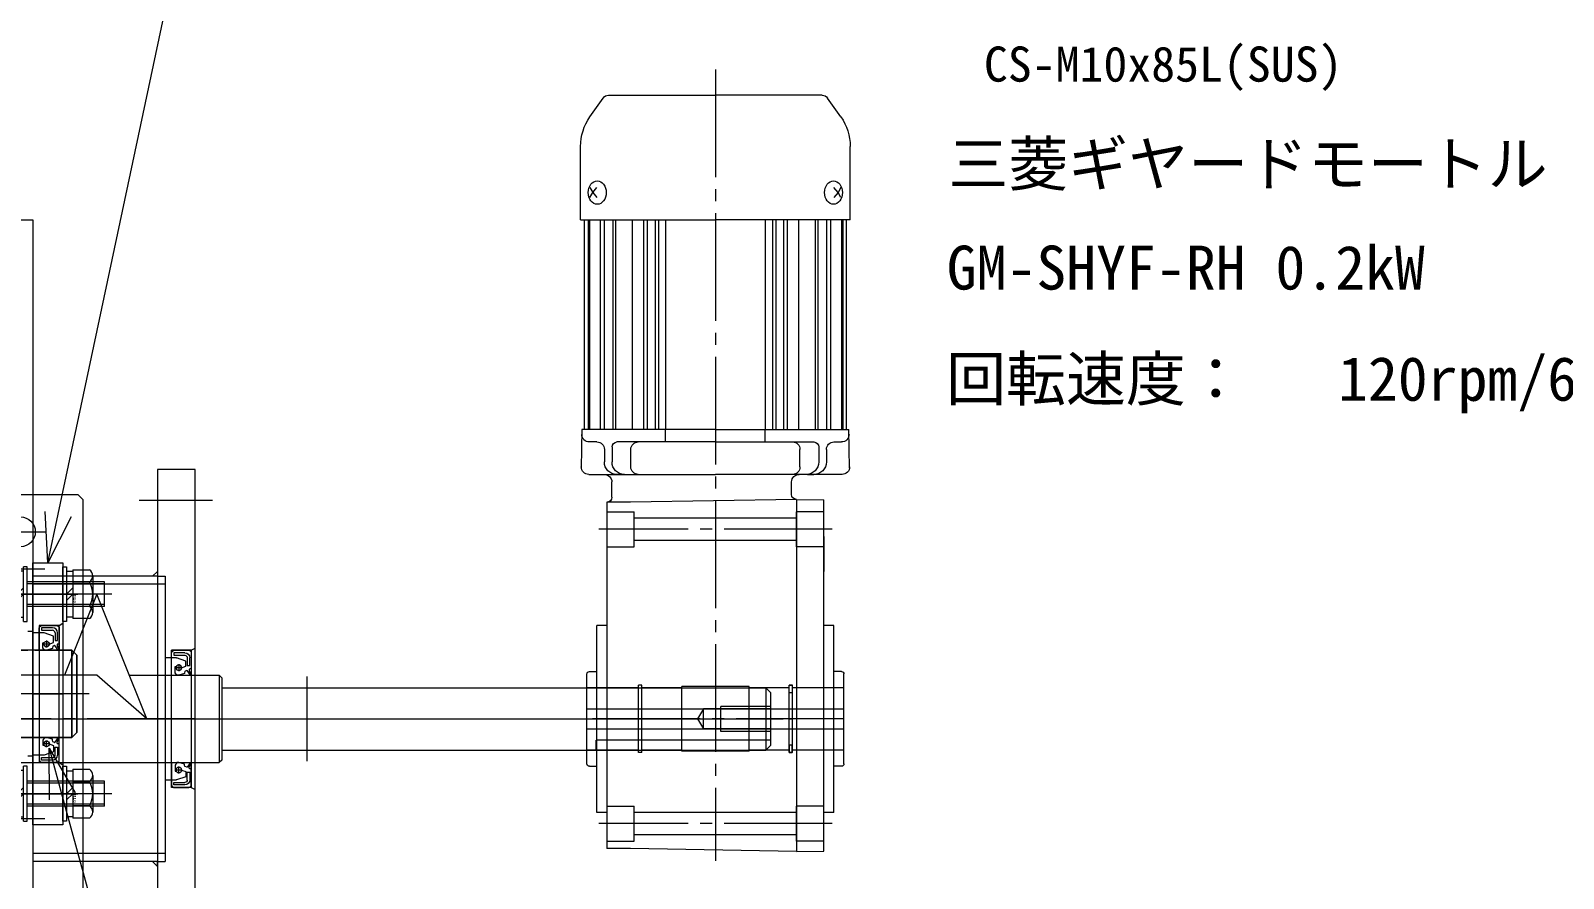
# Model space of a CAD drawing. Units: millimetres at full size. Extents: x -24503 to 24503, y -7436 to 7436.
# Drawn here: x -9040 to -8426, y 4296 to 4636 of the extents above; entities that cross this region are included whole.
import ezdxf
from ezdxf.enums import TextEntityAlignment as Align

# ---------------------------------------------------------------- set-up
doc = ezdxf.new("R2010")
doc.units = ezdxf.units.MM
doc.header["$LTSCALE"] = 4.8
doc.linetypes.add('CHAIN2', pattern=[12, 9, -1, 1, -1])
doc.linetypes.add('DOUBLE_CHAIN2', pattern=[12.8, 9, -1, 0.6, -0.6, 0.6, -1])
for name, color, linetype, lineweight in [('0-2_08_DIM', 3, 'Continuous', 9), ('0-3_06_PHANTOM', 7, 'DOUBLE_CHAIN2', 9), ('0-4_0', 2, 'Continuous', 9), ('0-6_05_CENTER', 2, 'CHAIN2', 9), ('0-7_04_HIDDEN', 7, 'Continuous', 9), ('0-8_10_DRAFT', 1, 'Continuous', 9)]:
    doc.layers.add(name, color=color, linetype=linetype, lineweight=lineweight)
doc.layers.add('0-9_07_TEXT', color=2, linetype='Continuous')
doc.styles.add('ＭＳ ゴシック', font='')
doc.styles.add('ＭＳ Ｐゴシック', font='')
doc.styles.get('ＭＳ ゴシック').set_extended_font_data('MS Gothic')
doc.styles.get('ＭＳ Ｐゴシック').set_extended_font_data('MS PGothic')

# ---------------------------------------------------------------- blocks, each defined once
blk = doc.blocks.new('A$C0973135B_1_1')
at = {"layer": '0-7_04_HIDDEN'}
for p, q in [((-330, 50), (-343, 17.5)), ((-310, 0), (-330, 50)), ((-330, 17.5), (-397, 17.5)), ((-310, 0), (-330, 17.5)), ((-317, 17.5), (-281, 17.5)), ((-281, 17.5), (-280, 16.5)), ((-281, 17.5), (-281, -17.5)), ((-280, 16.5), (-280, -16.5)), ((-280, 12.5), (-62, 12.5)), ((-60, 10.5), (-62, 12.5)), ((-62, 12.5), (-62, -12.5)), ((-60, -10.5), (-60, 10.5)), ((-87, 4), (-89.31, 0)), ((-89.31, 0), (-87, -4)), ((-60, 4), (-87, 4)), ((-87, -4), (-87, 4)), ((-60, 5), (-80, 5)), ((-80, -5), (-80, 5)), ((-60, -4), (-87, -4)), ((-60, -5), (-80, -5)), ((-60, -8.5), (-130, -8.5)), ((-130, -12.5), (-130, -8.5)), ((-62, -12.5), (-60, -10.5)), ((-370, -17.5), (-281, -17.5)), ((-280, -16.5), (-281, -17.5)), ((-280, -12.5), (-62, -12.5))]:
    blk.add_line(p, q, dxfattribs=at)
at = {"layer": '0-8_10_DRAFT'}
blk.add_line((-1205.58, 0), (-55, 0), dxfattribs=at)
blk = doc.blocks.new('RTWS25b_1_1')
at = {"layer": '0-4_0'}
for points in [[(0, 13.5), (-1.2, 13.5), (-1.2, 10.5), (0, 10.5)], [(0, -13.5), (-1.2, -13.5), (-1.2, -10.5), (0, -10.5)]]:
    blk.add_lwpolyline(points, close=True, dxfattribs=at)
at = {"layer": '0-8_10_DRAFT'}
blk.add_line((0, 0), (-1.2, 0), dxfattribs=at)
blk = doc.blocks.new('GM-SHYF-RH 0.2kW、1／30、200V、60Hzb_1_1')
at = {"layer": '0-4_0'}
for p, q in [((-200, 105.5), (-229.505, 105.5)), ((-200, 105.5), (-200, 51.5)), ((-100.493, 105.218), (-116, 104.948)), ((-116, 51.5), (-116, 105)), ((-241.321, 101.775), (-248.891, 96.473)), ((-213, 101.82), (-211, 100.644)), ((-211, 100.644), (-213, 98.991)), ((-116, 104), (-200, 104)), ((-200, 102.5), (-116, 102.5)), ((-200, 102), (-116, 102)), ((-111, 99), (-111, 102.034)), ((-98, 102.261), (-98, 85)), ((-98, 102.261), (-98, 51.5)), ((-37.5, 95), (-37.5, 99)), ((-19, 102), (-19, 99)), ((18, 103), (-18, 103)), ((19, 102), (19, 99)), ((-250, 94.344), (-250, 51.5)), ((-200, 97.633), (-116, 97.633)), ((-200, 96.005), (-116, 96.005)), ((-200, 92.542), (-116, 92.542)), ((-109, 92.93), (-103, 92.93)), ((-108, 96), (-103, 96)), ((-88.831, 93), (-95, 93)), ((-86.831, 95), (0, 95)), ((-86.831, 85.5), (-86.831, 95)), ((0, 95), (52.023, 95)), ((52.023, 85.5), (52.023, 95)), ((-200.158, 91.54), (-116, 91.54)), ((-111, 51.5), (-111, 90.93)), ((-98, 88.392), (-98, 91)), ((-200, 84.804), (-116, 84.804)), ((-200, 80.256), (-116, 80.256)), ((-101, 85.392), (-108, 85.392)), ((-87.991, 19), (-86.831, 85.5)), ((53.183, 19), (52.023, 85.5)), ((-200, 78.777), (-116, 78.777)), ((-200, 75.685), (-116, 75.685)), ((-200, 74.338), (-116, 74.338)), ((-200, 71.5), (-116, 71.5)), ((-111, 71.5), (-116, 71.5)), ((-250, 8.656), (-250, 51.5)), ((-200, -2.5), (-200, 51.5)), ((-116, 51.5), (-116, -2)), ((-111, 51.5), (-111, 12.07)), ((-98, 0.739), (-98, 51.5)), ((-200, 31.5), (-116, 31.5)), ((-111, 31.5), (-116, 31.5)), ((-200, 28.662), (-116, 28.662)), ((-200, 27.315), (-116, 27.315)), ((-200, 24.223), (-116, 24.223)), ((-200, 22.744), (-116, 22.744)), ((-89.992, 21), (-95, 21)), ((-87.992, 19), (53.192, 19)), ((-87.983, 19), (-87.791, 8)), ((-200, 18.196), (-116, 18.196)), ((-101, 17.608), (-108, 17.608)), ((-98, 14.608), (-98, 12)), ((-241.321, 1.225), (-248.891, 6.527)), ((-200.158, 11.46), (-116, 11.46)), ((-200, 10.458), (-116, 10.458)), ((-200, 6.995), (-116, 6.995)), ((-109, 10.07), (-103, 10.07)), ((-108, 7), (-103, 7)), ((-98, 0.739), (-98, 7)), ((-73.125, 8), (-59.09, 8)), ((-37.5, 4), (-37.5, 8)), ((37.5, 4), (37.5, 8)), ((-211, 2.356), (-213, 4.009)), ((-213, 1.18), (-211, 2.356)), ((-200, 5.367), (-116, 5.367)), ((-200, 1), (-116, 1)), ((-200, 0.5), (-116, 0.5)), ((-111, 4), (-111, 0.966)), ((37.5, 4), (-37.5, 4)), ((-19, 1), (-19, 4)), ((18, 0), (-18, 0)), ((19, 1), (19, 4)), ((-200, -2.5), (-229.505, -2.5)), ((-116, -1), (-200, -1)), ((-100.493, -2.218), (-116, -1.948))]:
    blk.add_line(p, q, dxfattribs=at)
for points in [[(-206.3, 98.827), (-206.39, 99.53), (-206.658, 100.206), (-207.092, 100.829), (-207.677, 101.375), (-208.389, 101.823), (-209.201, 102.156), (-210.083, 102.361), (-211, 102.431), (-211.917, 102.361), (-212.799, 102.156), (-213.611, 101.823), (-214.323, 101.375), (-214.908, 100.829), (-215.342, 100.206), (-215.61, 99.53), (-215.7, 98.827), (-215.61, 98.124), (-215.342, 97.448), (-214.908, 96.825), (-214.323, 96.279), (-213.611, 95.831), (-212.799, 95.498), (-211.917, 95.293), (-211, 95.224), (-210.083, 95.293), (-209.201, 95.498), (-208.389, 95.831), (-207.677, 96.279), (-207.092, 96.825), (-206.658, 97.448), (-206.39, 98.124)], [(-206.3, 4.173), (-206.39, 4.876), (-206.658, 5.552), (-207.092, 6.175), (-207.677, 6.721), (-208.389, 7.169), (-209.201, 7.502), (-210.083, 7.707), (-211, 7.776), (-211.917, 7.707), (-212.799, 7.502), (-213.611, 7.169), (-214.323, 6.721), (-214.908, 6.175), (-215.342, 5.552), (-215.61, 4.876), (-215.7, 4.173), (-215.61, 3.47), (-215.342, 2.794), (-214.908, 2.171), (-214.323, 1.625), (-213.611, 1.177), (-212.799, 0.844), (-211.917, 0.639), (-211, 0.569), (-210.083, 0.639), (-209.201, 0.844), (-208.389, 1.177), (-207.677, 1.625), (-207.092, 2.171), (-206.658, 2.794), (-206.39, 3.47)]]:
    blk.add_lwpolyline(points, close=True, dxfattribs=at)
for points in [[(-209, 101.82), (-211, 100.644), (-209, 98.991)], [(37.5, 95), (37.5, 99), (-37.5, 99)], [(53.192, 19), (53, 8), (-87.791, 8)], [(-209, 1.18), (-211, 2.356), (-209, 4.009)]]:
    blk.add_lwpolyline(points, dxfattribs=at)
for centre, radius, start, end in [((-229.505, 84.9), 20.6, 90, 125), ((-114, 102.034), 3, 0, 91), ((-101, 102.261), 3, 0, 91), ((-101, 102.261), 3, 0, 91), ((-108, 99), 3, 180, 270), ((-18, 102), 1, 90, 180), ((18, 102), 1, 0, 90), ((-247.4, 94.344), 2.6, 125, 180), ((-109, 90.93), 2, 90, 180), ((-103, 91), 5, 0, 90), ((-103, 87.93), 5, 0, 90), ((-95, 96), 3, 180, 270), ((-88.831, 95), 2, 270, 0), ((-108, 82.392), 3, 90, 180), ((-101, 82.392), 3, 0, 90), ((-108, 20.608), 3, 180, 270), ((-101, 20.608), 3, 270, 0), ((-95, 18), 3, 90, 180), ((-89.992, 19), 2, 0, 90), ((-103, 15.07), 5, 270, 0), ((-247.4, 8.656), 2.6, 180, 235), ((-109, 12.07), 2, 180, 270), ((-108, 4), 3, 90, 180), ((-103, 12), 5, 270, 0), ((-229.505, 18.1), 20.6, 235, 270), ((-114, 0.966), 3, 269, 0), ((-101, 0.739), 3, 269, 0), ((-101, 0.739), 3, 269, 0), ((-18, 1), 1, 180, 270), ((18, 1), 1, 270, 0)]:
    blk.add_arc(centre, radius, start, end, dxfattribs=at)
at = {"layer": '0-6_05_CENTER'}
for p, q in [((0, 0), (0, 103)), ((-76, 4.75), (-76, 98.25)), ((42, 4.75), (42, 98.25)), ((-260.386, 51.5), (56.966, 51.5))]:
    blk.add_line(p, q, dxfattribs=at)
at = {"layer": '0-7_04_HIDDEN', "color": 2}
for p, q in [((-12.5, 82.35), (-12.5, 103)), ((-4, 103), (-4, 0)), ((4, 103), (4, 0)), ((12.5, 82.35), (12.5, 103)), ((-83, 95), (-83, 84)), ((-69, 95), (-69, 84)), ((35, 95), (35, 84)), ((49, 95), (49, 84)), ((-69, 84), (-83, 84)), ((-80.5, 19), (-80.5, 84)), ((-71.5, 19), (-71.5, 84)), ((-13.5, 81), (-13.5, 82.35)), ((13.5, 82.35), (-13.5, 82.35)), ((13.5, 81), (-13.5, 81)), ((-12.5, 65), (-12.5, 81)), ((12.5, 65), (12.5, 81)), ((13.5, 81), (13.5, 82.35)), ((49, 84), (35, 84)), ((37.5, 19), (37.5, 84)), ((46.5, 19), (46.5, 84)), ((13, 65), (-13, 65)), ((-13, 38), (-13, 65)), ((13, 38), (13, 65)), ((13, 38), (-13, 38)), ((-12.5, 22), (-12.5, 38)), ((12.5, 22), (12.5, 38)), ((-83, 8), (-83, 19)), ((-69, 19), (-83, 19)), ((-69, 8), (-69, 19)), ((-13.5, 20.65), (-13.5, 22)), ((13.5, 22), (-13.5, 22)), ((13.5, 20.65), (-13.5, 20.65)), ((-12.5, 0), (-12.5, 20.65)), ((12.5, 0), (12.5, 20.65)), ((13.5, 20.65), (13.5, 22)), ((35, 8), (35, 19)), ((49, 19), (35, 19)), ((49, 8), (49, 19))]:
    blk.add_line(p, q, dxfattribs=at)
blk = doc.blocks.new('A$C67D316AB_1_1')
at = {"layer": '0-7_04_HIDDEN', "xscale": -1, "rotation": 90}
blk.add_blockref('GM-SHYF-RH 0.2kW、1／30、200V、60Hzb_1_1', (260, 0), dxfattribs=at)
at = {"layer": '0-7_04_HIDDEN', "rotation": 180}
blk.add_blockref('RTWS25b_1_1', (238, 0), dxfattribs=at)
blk = doc.blocks.new('A$C4F32109C_1_1_1')
at = {"layer": '0-6_05_CENTER'}
blk.add_line((-540, 0), (5, 0), dxfattribs=at)
at = {"layer": '0-7_04_HIDDEN'}
for p, q in [((-533, 17.5), (-533, -17.5)), ((-464, 17.5), (-458, 17.5)), ((-320, 17.5), (-458, 17.5)), ((-401.6, 17.5), (-458, 17.5)), ((-320, 17.5), (-314, 17.5)), ((-176, 17.5), (-314, 17.5)), ((-176, 17.5), (-170, 17.5)), ((-170, 17.5), (-176, 17.5)), ((-104, 17.5), (-170, 17.5)), ((-104, 17.5), (-104, -17.5)), ((-102.25, 16.5), (-104, 16.5)), ((-2, -17.5), (-2, 17.5)), ((-468, 10), (-468, -10)), ((-468, 10), (-310, 10)), ((-458, 10), (-464, 10)), ((-320, 10), (-314, 10)), ((-314, 10), (-176, 10)), ((-310, 10), (-310, -10)), ((-176, 10), (-170, 10)), ((-170, 10), (-176, 10)), ((-65, 5), (0, 5)), ((-29, 4.75), (-31.742, 0)), ((-31.742, 0), (-29, -4.75)), ((-24, 6), (0, 6)), ((-24, -6), (-24, 6)), ((-65, -5), (0, -5)), ((-29, -4.75), (0, -4.75)), ((-24, -6), (0, -6)), ((-468, -10), (-310, -10)), ((-458, -10), (-464, -10)), ((-320, -10), (-314, -10)), ((-314, -10), (-176, -10)), ((-176, -10), (-170, -10)), ((-170, -10), (-176, -10)), ((-464, -17.5), (-458, -17.5)), ((-458, -17.5), (-401.6, -17.5)), ((-458, -17.5), (-320, -17.5)), ((-320, -17.5), (-314, -17.5)), ((-314, -17.5), (-176, -17.5)), ((-170, -17.5), (-104, -17.5)), ((-102.25, -16.5), (-104, -16.5))]:
    blk.add_line(p, q, dxfattribs=at)
for points in [[(-464, 24.746), (-464, -25.254), (-458, -25.254), (-458, 24.746)], [(-320, 24.746), (-320, -25.254), (-314, -25.254), (-314, 24.746)], [(-176, 25), (-176, -25), (-170, -25), (-170, 25)], [(-102.25, -17.5), (-2, -17.5), (0, -15.5), (0, 15.5), (-2, 17.5), (-102.25, 17.5)]]:
    blk.add_lwpolyline(points, close=True, dxfattribs=at)
at = {"layer": '0-7_04_HIDDEN', "color": 3}
for points in [[(-464, 17.5), (-466, 17.5), (-464, 19.5)], [(-458, 17.5), (-456, 17.5), (-458, 19.5)], [(-320, 17.5), (-322, 17.5), (-320, 19.5)], [(-314, 17.5), (-312, 17.5), (-314, 19.5)], [(-176, 17.5), (-178, 17.5), (-176, 19.5)], [(-170, 17.5), (-168, 17.5), (-170, 19.5)], [(-464, 10), (-466, 10), (-464, 12)], [(-458, 10), (-456, 10), (-458, 12)], [(-320, 10), (-322, 10), (-320, 12)], [(-314, 10), (-312, 10), (-314, 12)], [(-176, 10), (-178, 10), (-176, 12)], [(-170, 10), (-168, 10), (-170, 12)], [(-464, -10), (-466, -10), (-464, -12)], [(-458, -10), (-456, -10), (-458, -12)], [(-320, -10), (-322, -10), (-320, -12)], [(-314, -10), (-312, -10), (-314, -12)], [(-176, -10), (-178, -10), (-176, -12)], [(-170, -10), (-168, -10), (-170, -12)], [(-464, -17.5), (-466, -17.5), (-464, -19.5)], [(-458, -17.5), (-456, -17.5), (-458, -19.5)], [(-320, -17.5), (-322, -17.5), (-320, -19.5)], [(-314, -17.5), (-312, -17.5), (-314, -19.5)], [(-176, -17.5), (-178, -17.5), (-176, -19.5)], [(-170, -17.5), (-168, -17.5), (-170, -19.5)]]:
    blk.add_lwpolyline(points, close=True, dxfattribs=at)
at = {"layer": '0-7_04_HIDDEN'}
for points in [[(-464, 17.5), (-533, 17.5), (-535, 15.5), (-535, -15.5), (-533, -17.5), (-464, -17.5)], [(-468, 10), (-469, 9), (-469, -9), (-468, -10)], [(-324, 10), (-325, 9), (-325, -9), (-324, -10)], [(-320, 10), (-324, 10), (-324, -10), (-320, -10)], [(-310, 10), (-309, 9), (-309, -9), (-310, -10)], [(-170, 10), (-166, 10), (-166, -10), (-170, -10)], [(-166, 10), (-165, 9), (-165, -9), (-166, -10)], [(-29, -4.75), (-29, 4.75), (0, 4.75)], [(-176, -17.5), (-170, -17.5), (-176, -17.5)]]:
    blk.add_lwpolyline(points, dxfattribs=at)
blk.add_arc((-65, 0), 5, 90, 270, dxfattribs=at)
blk = doc.blocks.new('AE2081E0a_1_1_1')
at = {"layer": '0-7_04_HIDDEN', "color": 2}
for p, q in [((0, 26.938), (0, 20.1)), ((0.979, 27.489), (0.055, 27.028)), ((0.979, 27.489), (0.055, 27.028)), ((6.969, 27.5), (1.024, 27.5)), ((6.969, 27.5), (1.024, 27.5)), ((7.05, 25.5), (2.607, 25.5)), ((0.1, 20), (0.553, 20)), ((1.767, 19.416), (2.459, 19.135)), ((2.173, 20.743), (2.173, 23.095)), ((3.9, 20), (2.236, 20.65)), ((2.24, 23.189), (5.984, 24.494)), ((3.625, 20), (6.375, 20)), ((5, 21.375), (5, 18.625)), ((6.4, 20.52), (5.97, 20.52)), ((6.017, 24.5), (7.9, 24.5)), ((6.5, 18.545), (6.5, 20.42)), ((0, -26.938), (0, -20.1)), ((0.1, -20), (0.553, -20)), ((1.767, -19.416), (2.459, -19.135)), ((2.173, -20.743), (2.173, -23.095)), ((3.9, -20), (2.236, -20.65)), ((2.24, -23.189), (5.984, -24.494)), ((3.625, -20), (6.375, -20)), ((5, -21.375), (5, -18.625)), ((6.4, -20.52), (5.97, -20.52)), ((6.017, -24.5), (7.9, -24.5)), ((6.5, -18.545), (6.5, -20.42)), ((0.979, -27.489), (0.055, -27.028)), ((0.979, -27.489), (0.055, -27.028)), ((6.969, -27.5), (1.024, -27.5)), ((6.969, -27.5), (1.024, -27.5)), ((7.05, -25.5), (2.607, -25.5))]:
    blk.add_line(p, q, dxfattribs=at)
for points in [[(0, 26.938), (0, 20.1), (0, 17.5)], [(2.607, 26.5), (7.05, 26.5), (7.05, 25.5)], [(7.76, 27), (7.724, 27), (7.026, 27.482)], [(7.76, 27), (7.724, 27), (7.026, 27.482)], [(8, 24.6), (8, 26.5), (7.86, 26.715), (7.86, 26.9)], [(8, 17.5), (8, 24.6), (8, 26.5), (7.86, 26.715), (7.86, 26.9)], [(0.803, 19.75), (0.803, 19.171), (0, 17.775), (0.292, 17.5), (1.649, 19.382)], [(1.607, 24.5), (1.607, 21.385), (0.607, 21.385), (0.607, 24.5)], [(2.549, 19.03), (2.673, 18.491), (2.673, 18.162)], [(2.673, 18.162), (5, 17.5), (5.837, 17.5), (6.484, 18.49)], [(0.803, -19.75), (0.803, -19.171), (0, -17.775), (0.292, -17.5), (1.649, -19.382)], [(0, -26.938), (0, -20.1), (0, -17.5)], [(2.549, -19.03), (2.673, -18.491), (2.673, -18.162)], [(2.673, -18.162), (5, -17.5), (5.837, -17.5), (6.484, -18.49)], [(8, -17.5), (8, -24.6), (8, -26.5), (7.86, -26.715), (7.86, -26.9)], [(1.607, -24.5), (1.607, -21.385), (0.607, -21.385), (0.607, -24.5)], [(2.607, -26.5), (7.05, -26.5), (7.05, -25.5)], [(7.76, -27), (7.724, -27), (7.026, -27.482)], [(7.76, -27), (7.724, -27), (7.026, -27.482)], [(8, -24.6), (8, -26.5), (7.86, -26.715), (7.86, -26.9)]]:
    blk.add_lwpolyline(points, dxfattribs=at)
for centre in [(5, 20), (5, -20)]:
    blk.add_circle(centre, 1.1, dxfattribs=at)
for centre, radius, start, end in [((0.1, 26.938), 0.1, 116.56505, 180), ((0.1, 26.938), 0.1, 116.56505, 180), ((2.607, 24.5), 2, 90, 180), ((1.024, 27.4), 0.1, 90, 116.56505), ((1.024, 27.4), 0.1, 90, 116.56505), ((2.607, 24.5), 1, 90, 180), ((6.969, 27.4), 0.1, 55.38044, 90), ((6.969, 27.4), 0.1, 55.38044, 90), ((7.76, 26.9), 0.1, 0, 90), ((7.76, 26.9), 0.1, 0, 90), ((7.9, 24.6), 0.1, 270, 0), ((0.1, 20.1), 0.1, 180, 270), ((0.553, 19.75), 0.25, 360, 90), ((1.73, 19.323), 0.1, 67.88461, 144.21845), ((2.273, 23.095), 0.1, 109.21481, 180), ((2.273, 20.743), 0.1, 180, 248.66025), ((2.402, 18.996), 0.15, 12.98752, 67.88461), ((5, 20), 1.1, 180, 28.18847), ((6.017, 24.4), 0.1, 90, 109.21481), ((6.4, 20.42), 0.1, 360, 90), ((6.4, 18.545), 0.1, 326.87019, 0), ((0.1, -20.1), 0.1, 90, 180), ((0.553, -19.75), 0.25, 270, 0), ((2.607, -24.5), 2, 180, 270), ((2.607, -24.5), 1, 180, 270), ((1.73, -19.323), 0.1, 215.78155, 292.11539), ((2.273, -20.743), 0.1, 111.33975, 180), ((2.273, -23.095), 0.1, 180, 250.78519), ((2.402, -18.996), 0.15, 292.11539, 347.01248), ((5, -20), 1.1, 331.81153, 180), ((6.017, -24.4), 0.1, 250.78519, 270), ((6.4, -20.42), 0.1, 270, 0), ((6.4, -18.545), 0.1, 360, 33.12981), ((7.9, -24.6), 0.1, 360, 90), ((0.1, -26.938), 0.1, 180, 243.43495), ((0.1, -26.938), 0.1, 180, 243.43495), ((1.024, -27.4), 0.1, 243.43495, 270), ((1.024, -27.4), 0.1, 243.43495, 270), ((6.969, -27.4), 0.1, 270, 304.61956), ((6.969, -27.4), 0.1, 270, 304.61956), ((7.76, -26.9), 0.1, 270, 360), ((7.76, -26.9), 0.1, 270, 0)]:
    blk.add_arc(centre, radius, start, end, dxfattribs=at)
at = {"layer": '0-8_10_DRAFT'}
for p, q in [((8, 17.5), (0, 17.5)), ((0, 0), (8, 0)), ((8, -17.5), (0, -17.5))]:
    blk.add_line(p, q, dxfattribs=at)
blk = doc.blocks.new('A$C1A3C2C0C_1_1_1_1_1')
at = {"layer": '0-7_04_HIDDEN', "linetype": 'CHAIN2'}
blk.add_line((0, -34), (0, 14), dxfattribs=at)
at = {"layer": '0-7_04_HIDDEN'}
for p, q in [((-9.815, 11), (9.815, 11)), ((-9.815, 4), (-9.815, 11)), ((-4.908, 4), (-4.908, 11)), ((4.907, 4), (4.907, 11)), ((9.815, 4), (9.815, 11)), ((-11, 1.5), (11, 1.5)), ((-11, 1.5), (-11, 0)), ((-11, 0), (11, 0)), ((9.815, 4), (-9.815, 4)), ((-9.25, 4), (-9.25, 1.5)), ((-5, -31), (-5, 0)), ((-4.188, -31), (-4.188, 0)), ((0, 1.5), (-2.5, 4)), ((0, 4), (2.5, 1.5)), ((4.188, -31), (4.188, 0)), ((5, -31), (5, 0)), ((9.25, 1.5), (9.25, 4)), ((11, 0), (11, 1.5)), ((-5, -31), (5, -31))]:
    blk.add_line(p, q, dxfattribs=at)
at = {"layer": '0-8_10_DRAFT', "style": 'ＭＳ ゴシック', "width": 1.8}
blk.add_text('BT-M10x35L,SW,PW', height=0.2199, dxfattribs=at).set_placement((5.1, 10.658), align=Align.BOTTOM_LEFT)
blk = doc.blocks.new('M10Nza_1_1_1_1_1')
at = {"layer": '0-7_04_HIDDEN'}
for p, q in [((-9.8, 4), (-9.8, 10.687)), ((-7.35, 12), (7.35, 12)), ((-4.9, 4), (-4.9, 10.687)), ((4.9, 10.687), (4.9, 4)), ((9.8, 10.687), (9.8, 4)), ((-9.8, 4), (9.8, 4)), ((-9.2, 1.5), (-9.2, 4)), ((0, 1.5), (-2.5, 4)), ((0, 4), (2.5, 1.5)), ((9.2, 4), (9.2, 1.5))]:
    blk.add_line(p, q, dxfattribs=at)
at = {"layer": '0-7_04_HIDDEN', "linetype": 'CHAIN2'}
blk.add_line((0, 12), (0, 0), dxfattribs=at)
at = {"layer": '0-7_04_HIDDEN'}
blk.add_lwpolyline([(-11, 1.5), (11, 1.5), (11, 0), (-11, 0)], close=True, dxfattribs=at)
for centre, radius, start, end in [((-7.35, 9.058), 2.942, 33.626, 146.374), ((0, 2.2), 9.8, 60, 120), ((7.35, 9.058), 2.942, 33.626, 146.374)]:
    blk.add_arc(centre, radius, start, end, dxfattribs=at)
at = {"layer": '0-8_10_DRAFT', "style": 'ＭＳ ゴシック', "width": 1.8}
blk.add_text('M10', height=0.9164, dxfattribs=at).set_placement((0.256, 4.117), align=Align.BOTTOM_LEFT)
blk = doc.blocks.new('A$C31470147_1_1_1')
at = {"layer": '0-6_05_CENTER'}
for p, q in [((18, 40), (-6, 40)), ((18, -40), (-6, -40))]:
    blk.add_line(p, q, dxfattribs=at)
at = {"layer": '0-7_04_HIDDEN'}
for p, q in [((1.5, 27.5), (0, 28.366)), ((1.5, 27.5), (9.5, 27.5)), ((9.5, 24.5), (12, 24.5)), ((9.5, -24.5), (12, -24.5)), ((1.5, -27.5), (0, -28.366))]:
    blk.add_line(p, q, dxfattribs=at)
blk.add_lwpolyline([(0, 52.5), (12, 52.5), (12, -52.5), (0, -52.5)], close=True, dxfattribs=at)
blk.add_lwpolyline([(1.5, -27.5), (9.5, -27.5), (9.5, 27.5)], dxfattribs=at)
at = {"layer": '0-8_10_DRAFT'}
for p, q in [((1.5, 27.5), (1.5, -27.5)), ((12, 0), (0, 0))]:
    blk.add_line(p, q, dxfattribs=at)
blk = doc.blocks.new('A$C115E53E3_1_1_1')
at = {"layer": '0-3_06_PHANTOM'}
for p, q in [((-176, 90), (-314.5, 90)), ((-176, 70), (-314.5, 70)), ((-533, 17.5), (-533, -17.5)), ((-320, 17.5), (-458.5, 17.5)), ((-175.5, 17.5), (-314, 17.5)), ((-104, 17.5), (-169.5, 17.5)), ((-104, 17.5), (-104, -17.5)), ((-102.25, 16.5), (-104, 16.5)), ((-102.25, 17.5), (-102.25, -17.5)), ((-2, -17.5), (-2, 17.5)), ((-458.5, -17.5), (-320, -17.5)), ((-314, -17.5), (-175.5, -17.5)), ((-169.5, -17.5), (-104, -17.5)), ((-102.25, -16.5), (-104, -16.5)), ((-458, -70), (-319.5, -70)), ((-458, -90), (-319.5, -90)), ((-310, -90), (-313.5, -90))]:
    blk.add_line(p, q, dxfattribs=at)
for points in [[(-314, -100.254), (-314, 99.746), (-320, 99.746), (-320, -100.254)], [(-176, 100), (-176, -25.106), (-170, -25.106), (-170, 100)], [(-458, -100), (-458, 25.106), (-464, 25.106), (-464, -100)]]:
    blk.add_lwpolyline(points, close=True, dxfattribs=at)
for points in [[(-324, 70), (-325, 71), (-325, 89), (-324, 90)], [(-320.5, 70), (-324, 70), (-324, 90), (-320.5, 90)], [(-170, 70), (-166, 70), (-166, 90), (-170, 90)], [(-166, 70), (-165, 71), (-165, 89), (-166, 90)], [(-464.5, 17.5), (-533, 17.5), (-535, 15.5), (-535, -15.5), (-533, -17.5), (-464.5, -17.5)], [(-102.25, -17.5), (-2, -17.5), (0, -15.5), (0, 15.5), (-2, 17.5), (-102.25, 17.5)], [(-468, -70), (-469, -71), (-469, -89), (-468, -90)], [(-464, -70), (-468, -70), (-468, -90), (-464, -90)], [(-313.5, -70), (-310, -70), (-310, -90)], [(-310, -70), (-309, -71), (-309, -89), (-310, -90)]]:
    blk.add_lwpolyline(points, dxfattribs=at)
at = {"layer": '0-3_06_PHANTOM', "color": 3}
for points in [[(-320, 90), (-322, 90), (-320, 92)], [(-314, 90), (-312, 90), (-314, 92)], [(-176, 90), (-178, 90), (-176, 92)], [(-170, 90), (-168, 90), (-170, 92)], [(-320, 70), (-322, 70), (-320, 68)], [(-314, 70), (-312, 70), (-314, 68)], [(-176, 70), (-178, 70), (-176, 68)], [(-170, 70), (-168, 70), (-170, 68)], [(-464, 17.5), (-466, 17.5), (-464, 19.5)], [(-458, 17.5), (-456, 17.5), (-458, 19.5)], [(-320, 17.5), (-322, 17.5), (-320, 19.5)], [(-314, 17.5), (-312, 17.5), (-314, 19.5)], [(-176, 17.5), (-178, 17.5), (-176, 19.5)], [(-170, 17.5), (-168, 17.5), (-170, 19.5)], [(-464, -17.5), (-466, -17.5), (-464, -19.5)], [(-458, -17.5), (-456, -17.5), (-458, -19.5)], [(-320, -17.5), (-322, -17.5), (-320, -19.5)], [(-314, -17.5), (-312, -17.5), (-314, -19.5)], [(-176, -17.5), (-178, -17.5), (-176, -19.5)], [(-170, -17.5), (-168, -17.5), (-170, -19.5)], [(-464, -70), (-466, -70), (-464, -68)], [(-458, -70), (-456, -70), (-458, -68)], [(-320, -70), (-322, -70), (-320, -68)], [(-314, -70), (-312, -70), (-314, -68)], [(-464, -90), (-466, -90), (-464, -92)], [(-458, -90), (-456, -90), (-458, -92)], [(-320, -90), (-322, -90), (-320, -92)], [(-314, -90), (-312, -90), (-314, -92)]]:
    blk.add_lwpolyline(points, close=True, dxfattribs=at)
at = {"layer": '0-6_05_CENTER'}
for p, q in [((-162, 80), (-328, 80)), ((-540, 0), (5, 0)), ((-472, -80), (-306, -80))]:
    blk.add_line(p, q, dxfattribs=at)
at = {"layer": '0-7_04_HIDDEN'}
for p, q in [((-314, 90), (-320, 90)), ((-170, 90), (-176, 90)), ((-314, 70), (-320, 70)), ((-170, 70), (-176, 70)), ((-458, 17.5), (-464, 17.5)), ((-464, 17.5), (-458, 17.5)), ((-320, 17.5), (-314, 17.5)), ((-176, 17.5), (-170, 17.5)), ((-170, 17.5), (-176, 17.5)), ((-29, 4.75), (-31.742, 0)), ((-31.742, 0), (-29, -4.75)), ((-24, 6), (0, 6)), ((-24, -6), (-24, 6)), ((-29, -4.75), (0, -4.75)), ((-24, -6), (0, -6)), ((-458, -17.5), (-464, -17.5)), ((-464, -17.5), (-458, -17.5)), ((-320, -17.5), (-314, -17.5)), ((-176, -17.5), (-170, -17.5)), ((-170, -17.5), (-176, -17.5)), ((-464, -70), (-458, -70)), ((-320, -70), (-314, -70)), ((-464, -90), (-458, -90)), ((-320, -90), (-314, -90))]:
    blk.add_line(p, q, dxfattribs=at)
for points in [[(0, 12.5), (-70, 12.5), (-70, 17.5)], [(-29, -4.75), (-29, 4.75), (0, 4.75)]]:
    blk.add_lwpolyline(points, dxfattribs=at)
blk = doc.blocks.new('A$C42917B78_1_1')
at = {"layer": '0-3_06_PHANTOM', "xscale": -1}
blk.add_blockref('A$C115E53E3_1_1_1', (-117.4, 0), dxfattribs=at)
at = {"layer": '0-7_04_HIDDEN'}
for name, p, rotation in [('A$C1A3C2C0C_1_1_1_1_1', (397.7, 40), 90), ('A$C31470147_1_1_1', (412, 0), 180), ('M10Nza_1_1_1_1_1', (412, 40), 270), ('A$C4F32109C_1_1_1', (-117.4, 0), 180), ('AE2081E0a_1_1_1', (410.5, 0), 180), ('A$C1A3C2C0C_1_1_1_1_1', (397.7, -40), 90), ('M10Nza_1_1_1_1_1', (412, -40), 270)]:
    blk.add_blockref(name, p, dxfattribs=dict(at, rotation=rotation))
blk = doc.blocks.new('A$C5A892AD3_1_1')
at = {"layer": '0-4_0', "color": 134}
for p, q in [((249.5, 57.15), (200, 57.15)), ((249.5, -57.15), (200, -57.15))]:
    blk.add_line(p, q, dxfattribs=at)
for points in [[(200, -200), (-200, -200), (-200, 200), (200, 200)], [(265, 100), (250, 100), (250, -100), (265, -100)]]:
    blk.add_lwpolyline(points, close=True, dxfattribs=at)
at = {"layer": '0-4_0', "color": 3}
for points in [[(250, 57.15), (248, 57.15), (250, 59.15)], [(250, -57.15), (248, -57.15), (250, -59.15)]]:
    blk.add_lwpolyline(points, close=True, dxfattribs=at)
at = {"layer": '0-6_05_CENTER'}
for p, q in [((271.997, 87.5), (242.623, 87.5)), ((185, 75), (205, 75)), ((204.802, 60), (193.085, 60)), ((265, 0), (-669.409, 0)), ((204.802, -40), (193.085, -40))]:
    blk.add_line(p, q, dxfattribs=at)
at = {"layer": '0-7_04_HIDDEN'}
for p, q in [((170, 90), (218, 90)), ((220, 88), (218, 90)), ((220, 88), (220, -88)), ((250, 57.15), (253, 57.15)), ((253, 57.15), (253, -57.15)), ((253, 53.95), (200, 53.95)), ((200, 35), (198, 35)), ((263.5, 27.5), (255.5, 27.5)), ((263.5, 27.5), (265, 28.366)), ((255.5, 24.5), (253, 24.5)), ((200, -15), (198, -15)), ((255.5, -24.5), (253, -24.5)), ((263.5, -27.5), (265, -28.366)), ((253, -53.95), (200, -53.95)), ((250, -57.15), (253, -57.15))]:
    blk.add_line(p, q, dxfattribs=at)
blk.add_lwpolyline([(263.5, -27.5), (255.5, -27.5), (255.5, 27.5)], dxfattribs=at)
blk.add_circle((195, 75), 6, dxfattribs=at)
at = {"layer": '0-8_10_DRAFT'}
for p, q in [((263.5, 27.5), (263.5, -27.5)), ((200, 10), (-200, 10))]:
    blk.add_line(p, q, dxfattribs=at)
blk = doc.blocks.new('AE2081E0a_2_1')
at = {"layer": '0-4_0'}
for p, q in [((-8, 26.938), (-8, 20.1)), ((-7.021, 27.489), (-7.945, 27.028)), ((-7.021, 27.489), (-7.945, 27.028)), ((-1.031, 27.5), (-6.976, 27.5)), ((-1.031, 27.5), (-6.976, 27.5)), ((-0.95, 25.5), (-5.393, 25.5)), ((-7.9, 20), (-7.447, 20)), ((-6.233, 19.416), (-5.541, 19.135)), ((-5.827, 21.243), (-5.827, 23.095)), ((-4.1, 20.5), (-5.764, 21.15)), ((-5.76, 23.189), (-2.016, 24.494)), ((-4.375, 20.5), (-1.625, 20.5)), ((-3, 21.875), (-3, 19.125)), ((-1.6, 21.02), (-2.03, 21.02)), ((-1.983, 24.5), (-0.1, 24.5)), ((-1.5, 18.545), (-1.5, 20.92)), ((-8, -26.938), (-8, -20.1)), ((-7.9, -20), (-7.447, -20)), ((-6.233, -19.416), (-5.541, -19.135)), ((-5.827, -21.243), (-5.827, -23.095)), ((-4.1, -20.5), (-5.764, -21.15)), ((-5.76, -23.189), (-2.016, -24.494)), ((-4.375, -20.5), (-1.625, -20.5)), ((-3, -21.875), (-3, -19.125)), ((-1.6, -21.02), (-2.03, -21.02)), ((-1.983, -24.5), (-0.1, -24.5)), ((-1.5, -18.545), (-1.5, -20.92)), ((-7.021, -27.489), (-7.945, -27.028)), ((-7.021, -27.489), (-7.945, -27.028)), ((-1.031, -27.5), (-6.976, -27.5)), ((-1.031, -27.5), (-6.976, -27.5)), ((-0.95, -25.5), (-5.393, -25.5))]:
    blk.add_line(p, q, dxfattribs=at)
for points in [[(-8, 26.938), (-8, 20.1), (-8, 17.5)], [(-5.393, 26.5), (-0.95, 26.5), (-0.95, 25.5)], [(-0.24, 27), (-0.276, 27), (-0.974, 27.482)], [(-0.24, 27), (-0.276, 27), (-0.974, 27.482)], [(0, 24.6), (0, 26.5), (-0.14, 26.715), (-0.14, 26.9)], [(0, 17.5), (0, 24.6), (0, 26.5), (-0.14, 26.715), (-0.14, 26.9)], [(-7.197, 19.75), (-7.197, 19.171), (-8, 17.775), (-7.708, 17.5), (-6.351, 19.382)], [(-6.393, 24.5), (-6.393, 21.385), (-7.393, 21.385), (-7.393, 24.5)], [(-5.451, 19.03), (-5.327, 18.491), (-5.327, 18.162)], [(-5.327, 18.162), (-3, 17.5), (-2.163, 17.5), (-1.516, 18.49)], [(-7.197, -19.75), (-7.197, -19.171), (-8, -17.775), (-7.708, -17.5), (-6.351, -19.382)], [(-8, -26.938), (-8, -20.1), (-8, -17.5)], [(-5.451, -19.03), (-5.327, -18.491), (-5.327, -18.162)], [(-5.327, -18.162), (-3, -17.5), (-2.163, -17.5), (-1.516, -18.49)], [(0, -17.5), (0, -24.6), (0, -26.5), (-0.14, -26.715), (-0.14, -26.9)], [(-6.393, -24.5), (-6.393, -21.385), (-7.393, -21.385), (-7.393, -24.5)], [(-5.393, -26.5), (-0.95, -26.5), (-0.95, -25.5)], [(-0.24, -27), (-0.276, -27), (-0.974, -27.482)], [(-0.24, -27), (-0.276, -27), (-0.974, -27.482)], [(0, -24.6), (0, -26.5), (-0.14, -26.715), (-0.14, -26.9)]]:
    blk.add_lwpolyline(points, dxfattribs=at)
for centre in [(-3, 20.5), (-3, -20.5)]:
    blk.add_circle(centre, 1.1, dxfattribs=at)
for centre, radius, start, end in [((-7.9, 26.938), 0.1, 116.56505, 180), ((-7.9, 26.938), 0.1, 116.56505, 180), ((-5.393, 24.5), 2, 90, 180), ((-6.976, 27.4), 0.1, 90, 116.56505), ((-6.976, 27.4), 0.1, 90, 116.56505), ((-5.393, 24.5), 1, 90, 180), ((-1.031, 27.4), 0.1, 55.38044, 90), ((-1.031, 27.4), 0.1, 55.38044, 90), ((-0.24, 26.9), 0.1, 0, 90), ((-0.24, 26.9), 0.1, 0, 90), ((-0.1, 24.6), 0.1, 270, 0), ((-7.9, 20.1), 0.1, 180, 270), ((-7.447, 19.75), 0.25, 360, 90), ((-6.27, 19.323), 0.1, 67.88461, 144.21845), ((-5.727, 23.095), 0.1, 109.21481, 180), ((-5.727, 21.243), 0.1, 180, 248.66025), ((-5.598, 18.996), 0.15, 12.98752, 67.88461), ((-1.983, 24.4), 0.1, 90, 109.21481), ((-1.6, 20.92), 0.1, 360, 90), ((-1.6, 18.545), 0.1, 326.87019, 0), ((-7.9, -20.1), 0.1, 90, 180), ((-7.447, -19.75), 0.25, 270, 0), ((-5.393, -24.5), 2, 180, 270), ((-5.393, -24.5), 1, 180, 270), ((-6.27, -19.323), 0.1, 215.78155, 292.11539), ((-5.727, -21.243), 0.1, 111.33975, 180), ((-5.727, -23.095), 0.1, 180, 250.78519), ((-5.598, -18.996), 0.15, 292.11539, 347.01248), ((-1.983, -24.4), 0.1, 250.78519, 270), ((-1.6, -20.92), 0.1, 270, 0), ((-1.6, -18.545), 0.1, 360, 33.12981), ((-0.1, -24.6), 0.1, 360, 90), ((-7.9, -26.938), 0.1, 180, 243.43495), ((-7.9, -26.938), 0.1, 180, 243.43495), ((-6.976, -27.4), 0.1, 243.43495, 270), ((-6.976, -27.4), 0.1, 243.43495, 270), ((-1.031, -27.4), 0.1, 270, 304.61956), ((-1.031, -27.4), 0.1, 270, 304.61956), ((-0.24, -26.9), 0.1, 270, 360), ((-0.24, -26.9), 0.1, 270, 0)]:
    blk.add_arc(centre, radius, start, end, dxfattribs=at)
at = {"layer": '0-8_10_DRAFT'}
for p, q in [((0, 17.5), (-8, 17.5)), ((-8, 0), (0, 0)), ((0, -17.5), (-8, -17.5))]:
    blk.add_line(p, q, dxfattribs=at)
blk = doc.blocks.new('_Open30')
at = {"layer": '0-2_08_DIM'}
blk.add_line((0, 0), (-1, 0), dxfattribs=at)
blk.add_lwpolyline([(-1, 0.26795), (0, 0), (-1, -0.26795)], dxfattribs=at)

msp = doc.modelspace()

# ---------------------------------------------------------------- linework, layer by layer
at = {"layer": '0-2_08_DIM'}
for p, q in [((-9028.902, 4442.074), (-8986.507, 4641.609)), ((-9027.244, 4329.011), (-8972.462, 4127.544))]:
    msp.add_line(p, q, dxfattribs=at)
at = {"layer": '0-4_0'}
msp.add_line((-8929.259, 4377.011), (-8929.259, 4343.011), dxfattribs=at)
at = {"layer": '0-4_0', "color": 134}
for p, q in [((-8929.259, 4372.511), (-8851.059, 4372.511)), ((-8929.259, 4347.511), (-8851.059, 4347.511))]:
    msp.add_line(p, q, dxfattribs=at)

# ---------------------------------------------------------------- block references
at = {"layer": '0-2_08_DIM', "xscale": 20, "yscale": 20}
for p, rotation in [((-9033.059, 4422.511), 258.00464), ((-9032.492, 4348.31), 105.21182)]:
    msp.add_blockref('_Open30', p, dxfattribs=dict(at, rotation=rotation))
at = {"layer": '0-4_0'}
for name, p in [('A$C67D316AB_1_1', (-8974.059, 4360.011)), ('A$C5A892AD3_1_1', (-9239.059, 4360.011)), ('A$C42917B78_1_1', (-9439.059, 4370.011))]:
    msp.add_blockref(name, p, dxfattribs=at)
at = {"layer": '0-7_04_HIDDEN'}
msp.add_blockref('A$C0973135B_1_1', (-8683.359, 4360.011), dxfattribs=at)
at = {"layer": '0-7_04_HIDDEN', "xscale": -1}
msp.add_blockref('AE2081E0a_2_1', (-8983.559, 4360.011), dxfattribs=at)

# ---------------------------------------------------------------- texts
at = {"layer": '0-9_07_TEXT', "color": 134, "style": 'ＭＳ ゴシック'}
msp.add_text('CS-M10x85L(SUS)', height=14.08, dxfattribs=at).set_placement((-8657.967, 4611.245), align=Align.BOTTOM_LEFT)
at = {"layer": '0-9_07_TEXT'}
for s, style, p in [('三菱ギヤードモートル', 'ＭＳ Ｐゴシック', (-8672.163, 4568.472)), ('GM-SHYF-RH 0.2kW', 'ＭＳ ゴシック', (-8672.856, 4526.84)), ('回転速度：', 'ＭＳ Ｐゴシック', (-8673.099, 4482.269)), ('120rpm/60Hz', 'ＭＳ ゴシック', (-8516.067, 4482.269))]:
    msp.add_text(s, height=17.6, dxfattribs=dict(at, style=style)).set_placement(p, align=Align.BOTTOM_LEFT)

doc.saveas('drawing.dxf')
